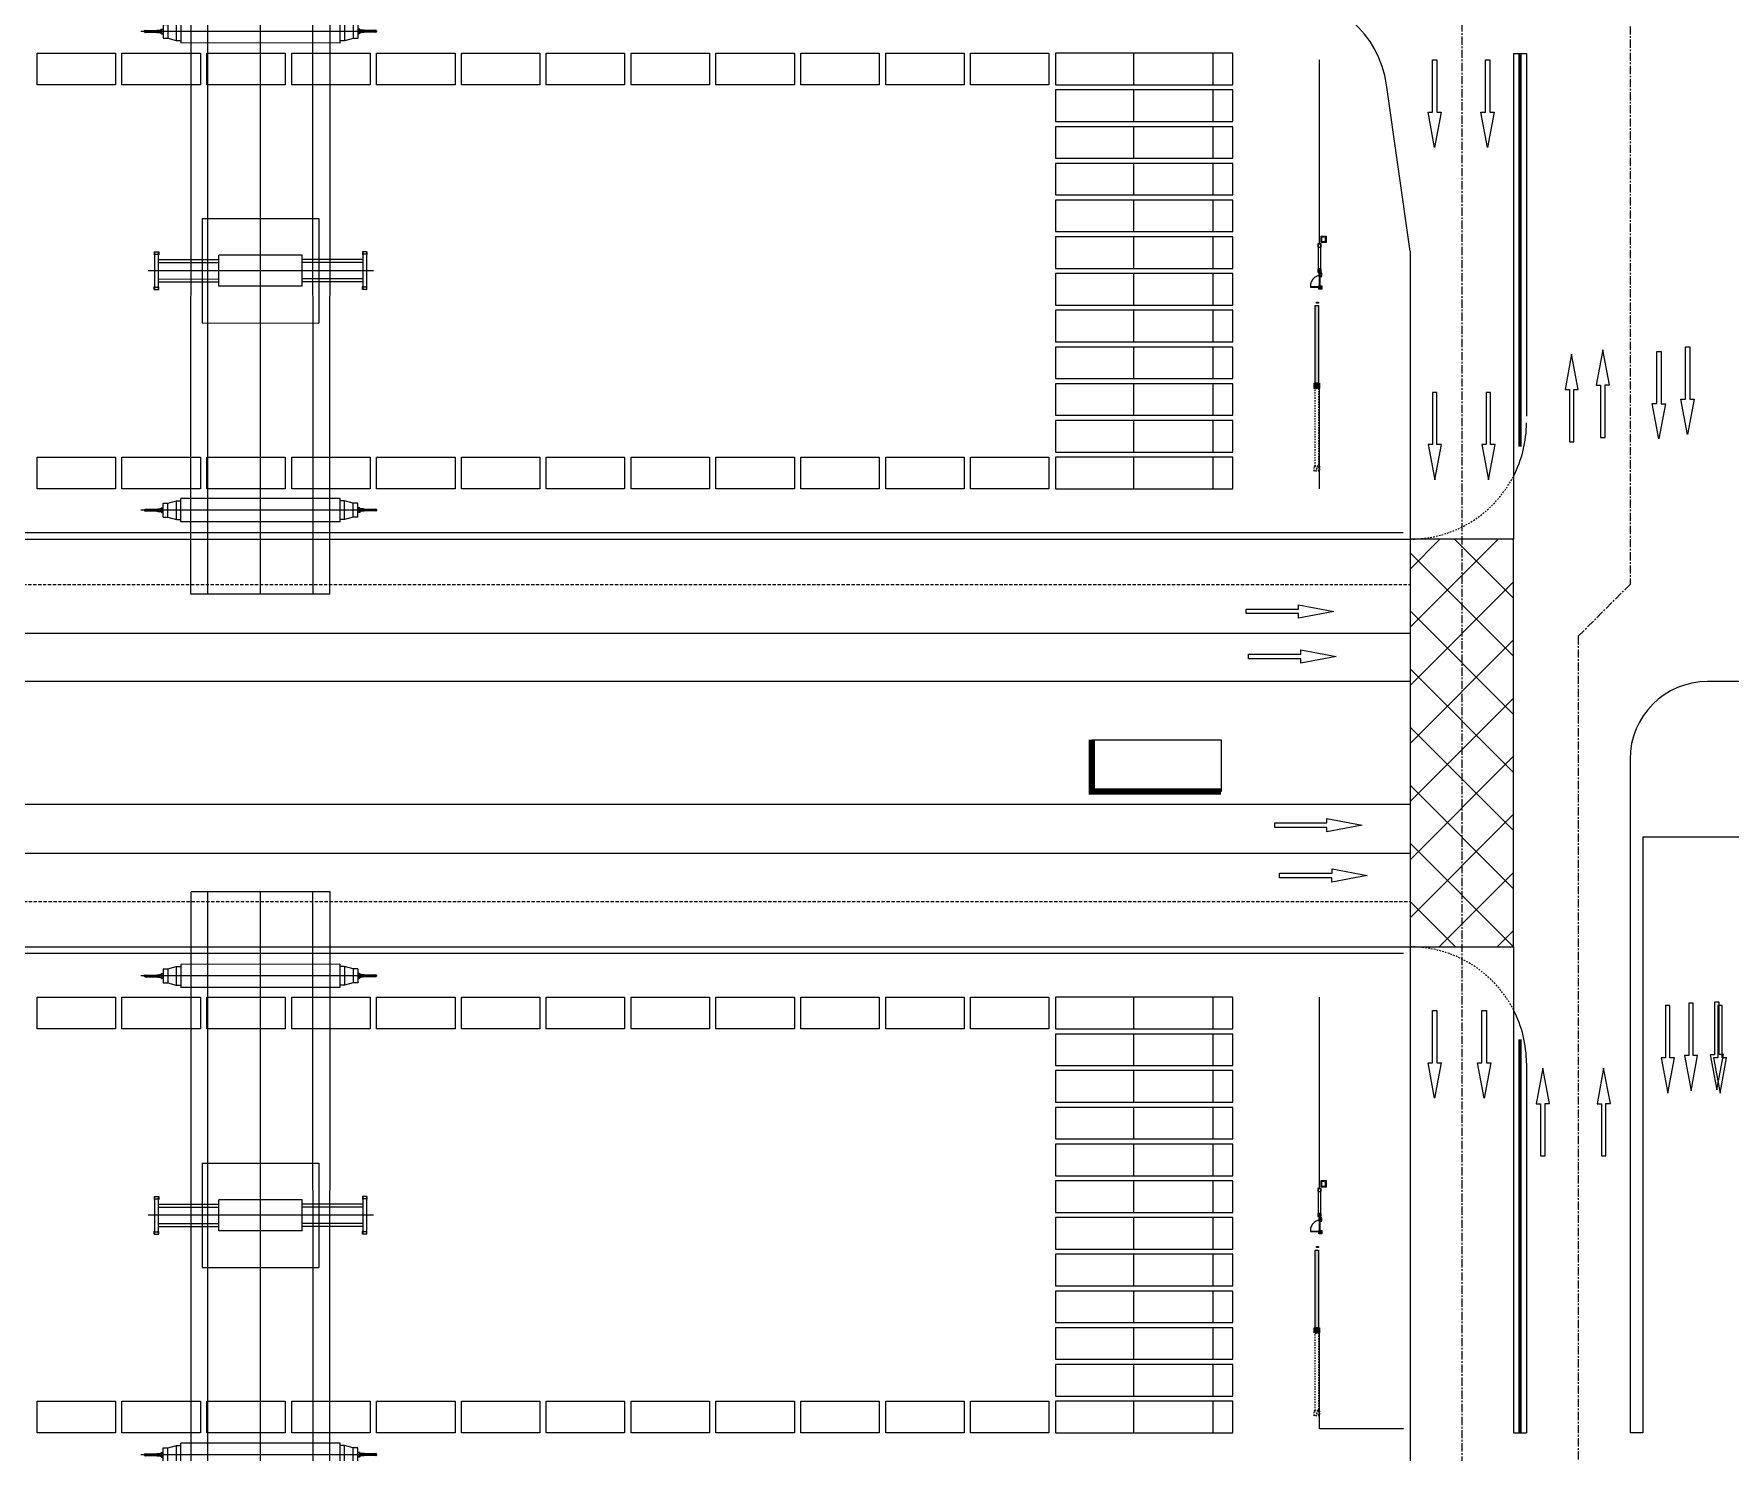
# Model space of a CAD drawing. Header units: millimetres. Extents: x -582 to 479, y -622 to 401.
# Drawn here: x -317.8 to -186.7, y -108.7 to 0.9 of the extents above; entities that cross this region are included whole.
import ezdxf

# ---------------------------------------------------------------- set-up
doc = ezdxf.new("R2010")
doc.units = ezdxf.units.MM
for name, pattern in [('CENTER', [50.8, 31.75, -6.35, 6.35, -6.35]), ('DASH', [0.35, 0.25, -0.1]), ('DASHED', [19.05, 12.7, -6.35]), ('HIDDEN2', [0.1875, 0.125, -0.0625])]:
    doc.linetypes.add(name, pattern=pattern)
for name, color, linetype in [('0001-佛渡-工艺-方案一-交汇区', 50, 'Continuous'), ('0001-佛渡-工艺-方案一-围网', 40, 'Continuous'), ('0001-佛渡-工艺-方案一-围网(内集卡一侧新增）', 40, 'Continuous'), ('0001-佛渡-工艺-方案一-设备', 40, 'Continuous'), ('0001-佛渡-平面-方案一 临时横二路', 6, 'Continuous'), ('0001-佛渡-平面-方案一-建筑', 6, 'Continuous'), ('0001-佛渡-平面-方案一道路中心线', 11, 'Continuous'), ('0001-佛渡-平面-方案一道路边界', 7, 'Continuous'), ('ECT', 1, 'Continuous'), ('ICT', 3, 'Continuous'), ('SLOT', 115, 'Continuous'), ('TX-箱区维修及人行门禁', 5, 'Continuous'), ('构造线', 131, 'Continuous')]:
    doc.layers.add(name, color=color, linetype=linetype)
doc.linetypes.add('FENCELINE2', pattern='A,0.25,-0.1,[132,ltypeshp.shx,S=0.1,R=0,X=-0.1,Y=0],-0.1,1', length=1.45)

# ---------------------------------------------------------------- blocks, each defined once
blk = doc.blocks.new('YC')
at = {"color": 40, "extrusion": (0.019869, 3.07925e-06, 0.999803)}
for p, q in [((2952.72, -614.5, 0.27), (2952.72, -564.5, 0.27)), ((2963.46, -564.5, 0.06), (2952.72, -564.5, 0.27)), ((2954.03, -614.5, 0.25), (2954.03, -564.5, 0.25)), ((2958.09, -614.5, 0.17), (2958.09, -564.5, 0.17)), ((2962.15, -614.5, 0.09), (2962.14, -564.5, 0.09)), ((2963.46, -614.5, 0.06), (2963.46, -564.5, 0.06)), ((2964.23, -570.1, 0.04), (2951.94, -570.11, 0.29)), ((2951.94, -570.11, 0.29), (2951.94, -571.9, 0.29)), ((2964.23, -570.1, 0.04), (2964.23, -571.9, 0.04)), ((2967.11, -571, -0.01), (2948.84, -571, 0.35)), ((2949.08, -571, 0.35), (2949.15, -571, 0.34)), ((2949.14, -571.08, 0.34), (2949.14, -570.92, 0.34)), ((2949.14, -570.92, 0.34), (2949.18, -570.92, 0.34)), ((2949.14, -570.92, 0.34), (2949.14, -570.92, 0.34)), ((2949.14, -571.08, 0.34), (2949.14, -570.92, 0.34)), ((2949.14, -571.08, 0.34), (2949.18, -571.08, 0.34)), ((2949.14, -571.08, 0.34), (2949.14, -571.08, 0.34)), ((2949.18, -571.08, 0.34), (2949.18, -570.92, 0.34)), ((2949.18, -570.94, 0.34), (2950.16, -570.94, 0.32)), ((2949.18, -571.06, 0.34), (2950.16, -571.06, 0.32)), ((2950.07, -570.92, 0.33), (2950.08, -570.92, 0.33)), ((2950.07, -571.08, 0.33), (2950.07, -570.92, 0.33)), ((2950.07, -571.08, 0.33), (2950.08, -571.08, 0.33)), ((2950.08, -570.92, 0.33), (2950.12, -570.92, 0.32)), ((2950.08, -571.08, 0.33), (2950.08, -570.92, 0.33)), ((2950.08, -571.08, 0.33), (2950.12, -571.08, 0.32)), ((2950.12, -571.08, 0.32), (2950.12, -570.92, 0.32)), ((2950.16, -571.1, 0.32), (2950.16, -570.91, 0.32)), ((2950.29, -570.9, 0.32), (2950.41, -570.88, 0.32)), ((2950.29, -571.1, 0.32), (2950.29, -570.9, 0.32)), ((2950.29, -571.1, 0.32), (2950.41, -571.12, 0.32)), ((2950.37, -570.88, 0.32), (2950.46, -570.88, 0.32)), ((2950.37, -571.13, 0.32), (2950.46, -571.13, 0.32)), ((2950.38, -571.13, 0.32), (2950.47, -571.13, 0.32)), ((2950.4, -570.85, 0.32), (2950.39, -570.85, 0.32)), ((2950.39, -570.86, 0.32), (2950.39, -570.89, 0.32)), ((2950.4, -570.86, 0.32), (2950.39, -570.86, 0.32)), ((2950.4, -570.89, 0.32), (2950.39, -570.89, 0.32)), ((2950.4, -570.9, 0.32), (2950.39, -570.9, 0.32)), ((2950.4, -571.1, 0.32), (2950.39, -571.1, 0.32)), ((2950.4, -571.11, 0.32), (2950.39, -571.11, 0.32)), ((2950.39, -571.14, 0.32), (2950.39, -571.11, 0.32)), ((2950.4, -571.14, 0.32), (2950.39, -571.14, 0.32)), ((2950.4, -571.15, 0.32), (2950.39, -571.15, 0.32)), ((2950.4, -570.85, 0.32), (2950.4, -570.9, 0.32)), ((2950.41, -570.86, 0.32), (2950.4, -570.86, 0.32)), ((2950.41, -570.9, 0.32), (2950.4, -570.9, 0.32)), ((2950.4, -571.15, 0.32), (2950.4, -571.1, 0.32)), ((2950.41, -571.11, 0.32), (2950.4, -571.11, 0.32)), ((2950.41, -571.15, 0.32), (2950.4, -571.15, 0.32)), ((2950.41, -570.84, 0.32), (2950.41, -571, 0.32)), ((2950.41, -570.84, 0.32), (2950.43, -570.84, 0.32)), ((2950.41, -570.86, 0.32), (2950.41, -570.9, 0.32)), ((2950.41, -571.16, 0.32), (2950.41, -571, 0.32)), ((2950.41, -571.15, 0.32), (2950.41, -571.11, 0.32)), ((2950.41, -571.16, 0.32), (2950.43, -571.16, 0.32)), ((2950.43, -570.82, 0.32), (2950.47, -570.82, 0.32)), ((2950.43, -571.19, 0.32), (2950.43, -570.82, 0.32)), ((2950.43, -570.84, 0.32), (2950.43, -571, 0.32)), ((2950.43, -571.16, 0.32), (2950.43, -571, 0.32)), ((2950.43, -571.19, 0.32), (2950.47, -571.19, 0.32)), ((2950.47, -571.19, 0.32), (2950.47, -570.82, 0.32)), ((2950.57, -570.46, 0.32), (2950.93, -570.46, 0.31)), ((2950.57, -570.46, 0.32), (2950.57, -571.54, 0.32)), ((2950.57, -571.54, 0.32), (2950.93, -571.54, 0.31)), ((2950.93, -570.46, 0.31), (2951.58, -570.28, 0.3)), ((2950.93, -570.46, 0.31), (2950.93, -571.54, 0.31)), ((2950.93, -571.54, 0.31), (2951.58, -571.72, 0.3)), ((2951.58, -570.28, 0.3), (2951.94, -570.28, 0.29)), ((2951.58, -570.28, 0.3), (2951.58, -571.72, 0.3)), ((2964.59, -570.28, 0.04), (2964.23, -570.28, 0.04)), ((2965.25, -570.46, 0.02), (2964.59, -570.28, 0.04)), ((2964.59, -570.28, 0.04), (2964.59, -571.72, 0.04)), ((2965.25, -571.54, 0.02), (2964.59, -571.72, 0.04)), ((2965.6, -570.46, 0.02), (2965.25, -570.46, 0.02)), ((2965.25, -570.46, 0.02), (2965.25, -571.54, 0.02)), ((2965.6, -571.54, 0.02), (2965.25, -571.54, 0.02)), ((2965.6, -570.46, 0.02), (2965.6, -571.54, 0.02)), ((2965.74, -570.82, 0.01), (2965.71, -570.82, 0.01)), ((2965.71, -571.19, 0.01), (2965.71, -570.82, 0.01)), ((2965.79, -571.13, 0.01), (2965.71, -571.13, 0.01)), ((2965.74, -571.19, 0.01), (2965.71, -571.19, 0.01)), ((2965.8, -570.87, 0.01), (2965.72, -570.87, 0.01)), ((2965.8, -571.13, 0.01), (2965.72, -571.13, 0.01)), ((2965.74, -571.19, 0.01), (2965.74, -570.82, 0.01)), ((2965.74, -570.84, 0.01), (2965.74, -571, 0.01)), ((2965.77, -570.84, 0.01), (2965.74, -570.84, 0.01)), ((2965.74, -571.16, 0.01), (2965.74, -571, 0.01)), ((2965.77, -571.16, 0.01), (2965.74, -571.16, 0.01)), ((2965.77, -570.84, 0.01), (2965.77, -571, 0.01)), ((2965.77, -570.85, 0.01), (2965.77, -570.85, 0.01)), ((2965.77, -570.85, 0.01), (2965.77, -570.9, 0.01)), ((2965.77, -570.85, 0.01), (2965.79, -570.85, 0.01)), ((2965.77, -570.85, 0.01), (2965.77, -570.89, 0.01)), ((2965.77, -570.86, 0.01), (2965.79, -570.86, 0.01)), ((2965.88, -570.9, 0.01), (2965.77, -570.88, 0.01)), ((2965.77, -570.89, 0.01), (2965.77, -570.89, 0.01)), ((2965.77, -570.89, 0.01), (2965.79, -570.89, 0.01)), ((2965.77, -570.9, 0.01), (2965.79, -570.9, 0.01)), ((2965.77, -571.16, 0.01), (2965.77, -571, 0.01)), ((2965.77, -571.1, 0.01), (2965.79, -571.1, 0.01)), ((2965.77, -571.15, 0.01), (2965.77, -571.1, 0.01)), ((2965.88, -571.1, 0.01), (2965.77, -571.12, 0.01)), ((2965.77, -571.15, 0.01), (2965.77, -571.11, 0.01)), ((2965.77, -571.11, 0.01), (2965.79, -571.11, 0.01)), ((2965.77, -571.11, 0.01), (2965.77, -571.11, 0.01)), ((2965.77, -571.14, 0.01), (2965.79, -571.14, 0.01)), ((2965.77, -571.15, 0.01), (2965.79, -571.15, 0.01)), ((2965.77, -571.15, 0.01), (2965.77, -571.15, 0.01)), ((2965.79, -570.86, 0.01), (2965.79, -570.89, 0.01)), ((2965.79, -571.14, 0.01), (2965.79, -571.11, 0.01)), ((2965.88, -571.1, 0.01), (2965.88, -570.9, 0.01)), ((2966.02, -571.09, 0.01), (2966.02, -570.91, 0.01)), ((2967, -570.94, -0.01), (2966.02, -570.94, 0.01)), ((2967, -571.06, -0.01), (2966.02, -571.06, 0.01)), ((2966.06, -571.08, 0.01), (2966.06, -570.92, 0.01)), ((2966.1, -570.92, 0.01), (2966.06, -570.92, 0.01)), ((2966.1, -571.08, 0.01), (2966.06, -571.08, 0.01)), ((2966.1, -570.92, 0.01), (2966.1, -570.92, 0.01)), ((2966.1, -571.08, 0.01), (2966.1, -570.92, 0.01)), ((2966.1, -571.08, 0.01), (2966.1, -570.92, 0.01)), ((2966.1, -571.08, 0.01), (2966.1, -571.08, 0.01)), ((2967, -571.08, -0.01), (2967, -570.92, -0.01)), ((2967.03, -570.92, -0.01), (2967, -570.92, -0.01)), ((2967.03, -571.08, -0.01), (2967, -571.08, -0.01)), ((2967.04, -570.92, -0.01), (2967.03, -570.92, -0.01)), ((2967.03, -571.08, -0.01), (2967.03, -570.92, -0.01)), ((2967.04, -571.08, -0.01), (2967.03, -571.08, -0.01)), ((2967.04, -571.08, -0.01), (2967.04, -570.92, -0.01)), ((2951.58, -571.72, 0.3), (2951.94, -571.72, 0.29)), ((2964.23, -571.9, 0.04), (2951.94, -571.9, 0.29)), ((2964.59, -571.72, 0.04), (2964.23, -571.72, 0.04)), ((2953.57, -585.46, 0.26), (2953.57, -593.54, 0.26)), ((2953.57, -585.46, 0.26), (2962.6, -585.46, 0.08)), ((2962.6, -585.46, 0.08), (2962.6, -593.54, 0.08)), ((2949.86, -588.05, 0.33), (2950.22, -588.05, 0.32)), ((2949.86, -588.05, 0.33), (2949.86, -588.22, 0.33)), ((2949.86, -588.22, 0.33), (2949.91, -588.3, 0.33)), ((2949.91, -588.05, 0.33), (2949.91, -590.96, 0.33)), ((2949.91, -588.22, 0.33), (2950.17, -588.22, 0.32)), ((2950.17, -588.05, 0.32), (2950.17, -590.96, 0.32)), ((2950.22, -588.22, 0.32), (2950.17, -588.3, 0.32)), ((2950.22, -588.05, 0.32), (2950.22, -588.22, 0.32)), ((2954.87, -590.7, 0.23), (2954.87, -588.3, 0.23)), ((2961.31, -588.3, 0.1), (2954.87, -588.3, 0.23)), ((2961.31, -590.7, 0.1), (2961.31, -588.3, 0.1)), ((2966.32, -588.04, 0), (2965.96, -588.04, 0.01)), ((2965.96, -588.04, 0.01), (2965.96, -588.22, 0.01)), ((2965.96, -588.22, 0.01), (2966.01, -588.3, 0.01)), ((2966.01, -588.04, 0.01), (2966.01, -590.96, 0.01)), ((2966.27, -588.22, 0), (2966.01, -588.22, 0.01)), ((2966.27, -588.04, 0), (2966.27, -590.96, 0)), ((2966.32, -588.22, 0), (2966.27, -588.3, 0)), ((2966.32, -588.04, 0), (2966.32, -588.22, 0)), ((2966.83, -589.5, -0.01), (2949.42, -589.5, 0.34)), ((2950.17, -588.63, 0.32), (2954.87, -588.63, 0.23)), ((2950.17, -588.87, 0.32), (2954.87, -588.87, 0.23)), ((2963.04, -589.5, 0.07), (2953.14, -589.5, 0.26)), ((2966.01, -588.63, 0.01), (2961.31, -588.63, 0.1)), ((2966.01, -588.87, 0.01), (2961.31, -588.87, 0.1)), ((2949.86, -590.78, 0.33), (2949.91, -590.7, 0.33)), ((2949.86, -590.96, 0.33), (2949.86, -590.78, 0.33)), ((2949.86, -590.96, 0.33), (2950.22, -590.96, 0.32)), ((2949.91, -590.78, 0.33), (2950.17, -590.78, 0.32)), ((2950.17, -590.14, 0.32), (2954.87, -590.13, 0.23)), ((2950.17, -590.37, 0.32), (2954.87, -590.37, 0.23)), ((2950.22, -590.78, 0.32), (2950.17, -590.7, 0.32)), ((2950.22, -590.96, 0.32), (2950.22, -590.78, 0.32)), ((2961.31, -590.7, 0.1), (2954.87, -590.7, 0.23)), ((2966.01, -590.13, 0.01), (2961.31, -590.13, 0.1)), ((2966.01, -590.37, 0.01), (2961.31, -590.37, 0.1)), ((2965.96, -590.78, 0.01), (2966.01, -590.7, 0.01)), ((2965.96, -590.96, 0.01), (2965.96, -590.78, 0.01)), ((2966.32, -590.96, 0), (2965.96, -590.96, 0.01)), ((2966.27, -590.78, 0), (2966.01, -590.78, 0.01)), ((2966.32, -590.78, 0), (2966.27, -590.7, 0)), ((2966.32, -590.96, 0), (2966.32, -590.78, 0)), ((2953.57, -593.54, 0.26), (2962.6, -593.54, 0.08)), ((2967.11, -608, -0.01), (2948.84, -608, 0.35)), ((2949.09, -608, 0.35), (2949.16, -608, 0.34)), ((2949.14, -607.92, 0.34), (2949.14, -608.08, 0.34)), ((2949.14, -607.92, 0.34), (2949.15, -607.92, 0.34)), ((2949.14, -608.08, 0.34), (2949.15, -608.08, 0.34)), ((2949.15, -607.92, 0.34), (2949.18, -607.92, 0.34)), ((2949.15, -607.92, 0.34), (2949.15, -608.08, 0.34)), ((2949.15, -608.08, 0.34), (2949.18, -608.08, 0.34)), ((2949.18, -607.92, 0.34), (2949.18, -608.08, 0.34)), ((2949.18, -607.94, 0.34), (2950.16, -607.94, 0.32)), ((2949.18, -608.06, 0.34), (2950.16, -608.06, 0.32)), ((2950.08, -607.92, 0.33), (2950.12, -607.92, 0.32)), ((2950.08, -607.92, 0.33), (2950.08, -607.92, 0.33)), ((2950.08, -607.92, 0.33), (2950.08, -608.08, 0.33)), ((2950.08, -607.92, 0.33), (2950.08, -608.08, 0.33)), ((2950.08, -608.08, 0.33), (2950.12, -608.08, 0.32)), ((2950.08, -608.08, 0.33), (2950.08, -608.08, 0.33)), ((2950.12, -607.92, 0.32), (2950.12, -608.08, 0.32)), ((2950.16, -607.91, 0.32), (2950.16, -608.1, 0.32)), ((2950.3, -607.9, 0.32), (2950.41, -607.88, 0.32)), ((2950.3, -607.9, 0.32), (2950.3, -608.1, 0.32)), ((2950.3, -608.1, 0.32), (2950.41, -608.12, 0.32)), ((2950.38, -607.88, 0.32), (2950.46, -607.88, 0.32)), ((2950.38, -608.13, 0.32), (2950.46, -608.13, 0.32)), ((2950.41, -607.85, 0.32), (2950.39, -607.85, 0.32)), ((2950.41, -607.86, 0.32), (2950.39, -607.86, 0.32)), ((2950.39, -607.86, 0.32), (2950.39, -607.89, 0.32)), ((2950.39, -607.88, 0.32), (2950.47, -607.88, 0.32)), ((2950.41, -607.89, 0.32), (2950.39, -607.89, 0.32)), ((2950.41, -607.9, 0.32), (2950.39, -607.9, 0.32)), ((2950.41, -608.1, 0.32), (2950.39, -608.1, 0.32)), ((2950.39, -608.14, 0.32), (2950.39, -608.11, 0.32)), ((2950.41, -608.11, 0.32), (2950.39, -608.11, 0.32)), ((2950.41, -608.14, 0.32), (2950.39, -608.14, 0.32)), ((2950.41, -608.15, 0.32), (2950.39, -608.15, 0.32)), ((2950.41, -607.84, 0.32), (2950.43, -607.84, 0.32)), ((2950.41, -607.84, 0.32), (2950.41, -608, 0.32)), ((2950.41, -607.85, 0.32), (2950.41, -607.9, 0.32)), ((2950.41, -607.86, 0.32), (2950.41, -607.9, 0.32)), ((2950.41, -607.86, 0.32), (2950.41, -607.86, 0.32)), ((2950.41, -607.9, 0.32), (2950.41, -607.9, 0.32)), ((2950.41, -608.16, 0.32), (2950.41, -608, 0.32)), ((2950.41, -608.15, 0.32), (2950.41, -608.1, 0.32)), ((2950.41, -608.11, 0.32), (2950.41, -608.11, 0.32)), ((2950.41, -608.15, 0.32), (2950.41, -608.11, 0.32)), ((2950.41, -608.15, 0.32), (2950.41, -608.15, 0.32)), ((2950.41, -608.16, 0.32), (2950.43, -608.16, 0.32)), ((2950.43, -607.82, 0.32), (2950.47, -607.82, 0.32)), ((2950.43, -607.82, 0.32), (2950.43, -608.19, 0.32)), ((2950.43, -607.84, 0.32), (2950.43, -608, 0.32)), ((2950.43, -608.16, 0.32), (2950.43, -608, 0.32)), ((2950.43, -608.19, 0.32), (2950.47, -608.19, 0.32)), ((2950.47, -607.82, 0.32), (2950.47, -608.19, 0.32)), ((2950.57, -607.46, 0.32), (2950.93, -607.46, 0.31)), ((2950.57, -608.54, 0.32), (2950.57, -607.46, 0.32)), ((2950.93, -607.46, 0.31), (2951.59, -607.28, 0.3)), ((2950.93, -608.54, 0.31), (2950.93, -607.46, 0.31)), ((2951.59, -607.28, 0.3), (2951.94, -607.28, 0.29)), ((2951.59, -608.72, 0.3), (2951.59, -607.28, 0.3)), ((2964.24, -607.1, 0.04), (2951.94, -607.11, 0.29)), ((2951.94, -608.9, 0.29), (2951.94, -607.11, 0.29)), ((2964.24, -608.9, 0.04), (2964.24, -607.1, 0.04)), ((2964.59, -607.28, 0.04), (2964.24, -607.28, 0.04)), ((2965.25, -607.46, 0.02), (2964.59, -607.28, 0.04)), ((2964.59, -608.72, 0.04), (2964.59, -607.28, 0.04)), ((2965.61, -607.46, 0.02), (2965.25, -607.46, 0.02)), ((2965.25, -608.54, 0.02), (2965.25, -607.46, 0.02)), ((2965.61, -608.54, 0.02), (2965.61, -607.46, 0.02)), ((2965.75, -607.82, 0.01), (2965.71, -607.82, 0.01)), ((2965.71, -607.82, 0.01), (2965.71, -608.19, 0.01)), ((2965.79, -607.87, 0.01), (2965.71, -607.87, 0.01)), ((2965.75, -608.19, 0.01), (2965.71, -608.19, 0.01)), ((2965.8, -607.87, 0.01), (2965.72, -607.87, 0.01)), ((2965.8, -608.13, 0.01), (2965.72, -608.13, 0.01)), ((2965.75, -607.82, 0.01), (2965.75, -608.19, 0.01)), ((2965.77, -607.84, 0.01), (2965.75, -607.84, 0.01)), ((2965.75, -607.84, 0.01), (2965.75, -608, 0.01)), ((2965.75, -608.16, 0.01), (2965.75, -608, 0.01)), ((2965.77, -608.16, 0.01), (2965.75, -608.16, 0.01)), ((2965.77, -607.84, 0.01), (2965.77, -608, 0.01)), ((2965.77, -607.85, 0.01), (2965.77, -607.89, 0.01)), ((2965.77, -607.85, 0.01), (2965.79, -607.85, 0.01)), ((2965.77, -607.85, 0.01), (2965.77, -607.9, 0.01)), ((2965.77, -607.85, 0.01), (2965.77, -607.85, 0.01)), ((2965.77, -607.86, 0.01), (2965.79, -607.86, 0.01)), ((2965.88, -607.9, 0.01), (2965.77, -607.88, 0.01)), ((2965.77, -607.89, 0.01), (2965.79, -607.89, 0.01)), ((2965.77, -607.89, 0.01), (2965.77, -607.89, 0.01)), ((2965.77, -607.9, 0.01), (2965.79, -607.9, 0.01)), ((2965.77, -608.16, 0.01), (2965.77, -608, 0.01)), ((2965.77, -608.15, 0.01), (2965.77, -608.1, 0.01)), ((2965.77, -608.1, 0.01), (2965.79, -608.1, 0.01)), ((2965.88, -608.1, 0.01), (2965.77, -608.12, 0.01)), ((2965.77, -608.11, 0.01), (2965.77, -608.11, 0.01)), ((2965.77, -608.11, 0.01), (2965.79, -608.11, 0.01)), ((2965.77, -608.15, 0.01), (2965.77, -608.11, 0.01)), ((2965.77, -608.14, 0.01), (2965.79, -608.14, 0.01)), ((2965.77, -608.15, 0.01), (2965.77, -608.15, 0.01)), ((2965.77, -608.15, 0.01), (2965.79, -608.15, 0.01)), ((2965.79, -607.86, 0.01), (2965.79, -607.89, 0.01)), ((2965.79, -608.14, 0.01), (2965.79, -608.11, 0.01)), ((2965.88, -607.9, 0.01), (2965.88, -608.1, 0.01)), ((2966.02, -607.91, 0.01), (2966.02, -608.09, 0.01)), ((2967, -607.94, -0.01), (2966.02, -607.94, 0.01)), ((2967, -608.06, -0.01), (2966.02, -608.06, 0.01)), ((2966.06, -607.92, 0.01), (2966.06, -608.08, 0.01)), ((2966.1, -607.92, 0.01), (2966.06, -607.92, 0.01)), ((2966.1, -608.08, 0.01), (2966.06, -608.08, 0.01)), ((2966.1, -607.92, 0.01), (2966.1, -607.92, 0.01)), ((2966.1, -607.92, 0.01), (2966.1, -608.08, 0.01)), ((2966.1, -607.92, 0.01), (2966.1, -608.08, 0.01)), ((2966.1, -608.08, 0.01), (2966.1, -608.08, 0.01)), ((2967, -607.92, -0.01), (2967, -608.08, -0.01)), ((2967.03, -607.92, -0.01), (2967, -607.92, -0.01)), ((2967.03, -608.08, -0.01), (2967, -608.08, -0.01)), ((2967.04, -607.92, -0.01), (2967.03, -607.92, -0.01)), ((2967.03, -607.92, -0.01), (2967.03, -608.08, -0.01)), ((2967.04, -608.08, -0.01), (2967.03, -608.08, -0.01)), ((2967.04, -607.92, -0.01), (2967.04, -608.08, -0.01)), ((2950.57, -608.54, 0.32), (2950.93, -608.54, 0.31)), ((2950.93, -608.54, 0.31), (2951.59, -608.72, 0.3)), ((2951.59, -608.72, 0.3), (2951.94, -608.72, 0.29)), ((2964.24, -608.9, 0.04), (2951.94, -608.9, 0.29)), ((2964.59, -608.72, 0.04), (2964.24, -608.72, 0.04)), ((2965.25, -608.54, 0.02), (2964.59, -608.72, 0.04)), ((2965.61, -608.54, 0.02), (2965.25, -608.54, 0.02)), ((2963.46, -614.5, 0.06), (2952.72, -614.5, 0.27))]:
    blk.add_line(p, q, dxfattribs=at)
at = {"color": 40, "linetype": 'ByBlock', "extrusion": (0.019869, 3.07925e-06, 0.999803)}
for p, q in [((2950.16, -570.91, 0.32), (2950.29, -570.91, 0.32)), ((2950.16, -571.1, 0.32), (2950.29, -571.1, 0.32)), ((2966.02, -570.91, 0.01), (2965.88, -570.91, 0.01)), ((2966.02, -571.09, 0.01), (2965.88, -571.09, 0.01)), ((2950.16, -607.91, 0.32), (2950.3, -607.91, 0.32)), ((2950.16, -608.1, 0.32), (2950.3, -608.1, 0.32)), ((2966.02, -607.91, 0.01), (2965.88, -607.91, 0.01)), ((2966.02, -608.09, 0.01), (2965.88, -608.09, 0.01))]:
    blk.add_line(p, q, dxfattribs=at)
at = {"color": 40, "linetype": 'Continuous', "extrusion": (0.019869, 3.07925e-06, 0.999803)}
for p, q in [((2950.47, -570.82, 0.32), (2950.58, -570.82, 0.32)), ((2950.47, -570.84, 0.32), (2950.58, -570.84, 0.32)), ((2950.47, -571.16, 0.32), (2950.58, -571.16, 0.32)), ((2950.47, -571.18, 0.32), (2950.58, -571.18, 0.32)), ((2965.71, -570.82, 0.01), (2965.6, -570.82, 0.02)), ((2965.71, -570.84, 0.01), (2965.6, -570.84, 0.02)), ((2965.71, -571.16, 0.01), (2965.6, -571.16, 0.02)), ((2965.71, -571.18, 0.01), (2965.6, -571.18, 0.02)), ((2950.47, -607.82, 0.32), (2950.58, -607.82, 0.32)), ((2950.47, -607.84, 0.32), (2950.58, -607.84, 0.32)), ((2950.47, -608.16, 0.32), (2950.58, -608.16, 0.32)), ((2950.47, -608.18, 0.32), (2950.58, -608.18, 0.32)), ((2965.71, -607.82, 0.01), (2965.6, -607.82, 0.02)), ((2965.71, -607.84, 0.01), (2965.6, -607.84, 0.02)), ((2965.71, -608.16, 0.01), (2965.6, -608.16, 0.02)), ((2965.71, -608.18, 0.01), (2965.6, -608.18, 0.02))]:
    blk.add_line(p, q, dxfattribs=at)
at = {"color": 40, "extrusion": (-0.019869, -3.07925e-06, -0.999803)}
for centre, major_axis, start_param, end_param in [((2950.4, -570.86, 0.32), (-0.00843, -0.00844, 0.00017), 0.2618, 1.308997), ((2950.43, -570.88, 0.32), (-0.032, 0.032, 0.0006), -1.051761, -0.519035), ((2950.4, -570.89, 0.32), (-0.00843, 0.00843, 0.00017), -1.308997, -0.261799), ((2950.4, -571.11, 0.32), (-0.00843, 0.00843, 0.00017), -1.308997, -0.261799), ((2950.43, -571.13, 0.32), (-0.032, 0.032, 0.0006), -1.051761, -0.519035), ((2950.4, -571.14, 0.32), (-0.00843, 0.00843, 0.00017), -1.308997, -0.261799), ((2965.78, -570.86, 0.01), (-0.00843, 0.00843, 0.00017), 1.832596, 2.879794), ((2965.74, -570.87, 0.01), (-0.032, -0.032, 0.0006), 3.660628, 4.193354), ((2965.78, -570.89, 0.01), (-0.00843, 0.00843, 0.00017), 1.832596, 2.879793), ((2965.78, -571.11, 0.01), (-0.00843, -0.00844, 0.00017), 3.403392, 4.45059), ((2965.74, -571.13, 0.01), (-0.032, -0.032, 0.0006), 3.660628, 4.193354), ((2965.78, -571.14, 0.01), (-0.00843, 0.00843, 0.00017), 1.832596, 2.879794), ((2950.4, -607.86, 0.32), (-0.00843, 0.00843, 0.00017), -1.308997, -0.261799), ((2950.44, -607.88, 0.32), (-0.032, 0.032, 0.0006), -1.051761, -0.519035), ((2950.4, -607.89, 0.32), (-0.00843, 0.00843, 0.00017), -1.308997, -0.261799), ((2950.4, -608.11, 0.32), (-0.00843, 0.00843, 0.00017), -1.308997, -0.261799), ((2950.44, -608.13, 0.32), (-0.032, 0.032, 0.0006), -1.051761, -0.519035), ((2950.4, -608.14, 0.32), (-0.00843, 0.00843, 0.00017), -1.308997, -0.261799), ((2965.78, -607.86, 0.01), (-0.00843, 0.00843, 0.00017), 1.832596, 2.879793), ((2965.75, -607.87, 0.01), (-0.032, -0.032, 0.0006), 3.660628, 4.193354), ((2965.78, -607.89, 0.01), (-0.00843, -0.00844, 0.00017), 3.403392, 4.45059), ((2965.78, -608.11, 0.01), (-0.00843, 0.00843, 0.00017), 1.832596, 2.879793), ((2965.75, -608.13, 0.01), (-0.032, -0.032, 0.0006), 3.660628, 4.193354), ((2965.78, -608.14, 0.01), (-0.00843, 0.00843, 0.00017), 1.832596, 2.879793)]:
    blk.add_ellipse(centre, major_axis=major_axis, ratio=1, start_param=start_param, end_param=end_param, dxfattribs=at)
blk = doc.blocks.new('箱区维修人行通道及伸缩门')
h = blk.add_hatch(color=8)
h.dxf.hatch_style = 1
h.paths.add_polyline_path([(504133.76, 3299633.85), (504137.88, 3299629.48), (504137.69, 3299629.31), (504133.58, 3299633.68)])
h = blk.add_hatch(color=8)
h.dxf.hatch_style = 1
h.paths.add_polyline_path([(504137.64, 3299629.26), (504137.93, 3299629.53), (504138.2, 3299629.24), (504137.91, 3299628.97)])
at = {"color": 8}
for p, q in [((504137.91, 3299628.97, 0), (504137.93, 3299629.53, 0)), ((504138.2, 3299629.24, 0), (504137.64, 3299629.26, 0))]:
    blk.add_line(p, q, dxfattribs=at)
at = {"color": 8, "linetype": 'DASH', "ltscale": 0.1}
for p, q in [((504142.02, 3299624.6, 0), (504142.59, 3299624.58, 0)), ((504142.3, 3299624.31, 0), (504142.32, 3299624.87, 0))]:
    blk.add_line(p, q, dxfattribs=at)
at = {"color": 8, "elevation": 0}
for points in [[(504133.76, 3299633.85), (504137.88, 3299629.48), (504137.69, 3299629.31), (504133.58, 3299633.68)], [(504137.64, 3299629.26), (504137.93, 3299629.53), (504138.2, 3299629.24), (504137.91, 3299628.97)]]:
    blk.add_lwpolyline(points, close=True, dxfattribs=at)
at = {"color": 8, "linetype": 'DASH', "ltscale": 0.1, "elevation": 0}
for points in [[(504138.15, 3299629.19), (504142.26, 3299624.82), (504142.08, 3299624.65), (504137.97, 3299629.02)], [(504142.02, 3299624.6), (504142.32, 3299624.87), (504142.59, 3299624.58), (504142.3, 3299624.31)]]:
    blk.add_lwpolyline(points, close=True, dxfattribs=at)
blk = doc.blocks.new('双侧道闸')
at = {"color": 8, "linetype": 'Continuous', "lineweight": 25}
for p, q in [((0.45, -14.31), (0.19, -14.31)), ((0.19, -14.31), (0.19, -14.31)), ((0.19, -14.68), (0.19, -14.31)), ((0.24, -14.31), (0.24, -14.29)), ((0.24, -14.29), (0.37, -14.29)), ((0.37, -14.29), (0.37, -14.31)), ((0.47, -14.31), (0.45, -14.31)), ((0.47, -14.31), (0.47, -14.31)), ((0.47, -14.68), (0.47, -14.31)), ((0.19, -14.68), (0.19, -14.69)), ((0.45, -14.69), (0.19, -14.69)), ((0.47, -14.69), (0.45, -14.69)), ((0.47, -14.68), (0.47, -14.69))]:
    blk.add_line(p, q, dxfattribs=at)
at = {"color": 8}
blk.add_lwpolyline([(0.13, -14.74), (0.13, -14.24), (0.53, -14.24), (0.53, -14.74)], close=True, dxfattribs=at)
at = {"color": 8, "lineweight": 15}
for points in [[(0.13, -15.09), (0.13, -14.84), (-0.12, -14.84), (-0.12, -15.09)], [(-0.06, -17.02), (-0.06, -14.84), (0.09, -14.84), (0.09, -17.02)], [(0.14, -17.02), (0.14, -16.77), (-0.11, -16.77), (-0.11, -17.02)], [(-0.03, -16.82), (0.05, -16.82), (0.05, -16.98), (-0.03, -16.98)], [(0.2, -17.37), (0.2, -17.12), (-0.05, -17.12), (-0.05, -17.37)], [(0.2, -17.37), (0.2, -17.12), (-0.05, -17.12), (-0.05, -17.37)], [(0.2, -18.09), (0.2, -18.34), (-0.05, -18.34), (-0.05, -18.09)], [(0.2, -18.09), (0.2, -18.34), (-0.05, -18.34), (-0.05, -18.09)], [(-0.23, -19.42), (-0.23, -19.34), (-0.07, -19.34), (-0.07, -19.42)]]:
    blk.add_lwpolyline(points, close=True, dxfattribs=at)
at = {"color": 8, "linetype": 'HIDDEN2', "lineweight": 15, "ltscale": 20}
blk.add_lwpolyline([(0.05, -18.18), (0.05, -18.17), (-0.69, -18.17), (-0.69, -18.18)], close=True, dxfattribs=at)
blk.add_arc((0.15, -18.12), 0.844, 96.7046, 183.5614, dxfattribs=at)
at = {"layer": '构造线', "color": 8, "lineweight": 9}
for p, q in [((0, -18.14), (0, -17.29)), ((0, -18.14), (0, -17.29)), ((0.06, -18.14), (0.06, -17.29)), ((0.06, -18.14), (0.06, -17.29))]:
    blk.add_line(p, q, dxfattribs=at)
for points in [[(0, -17.27), (0, -17.14, -0.414214), (0.01, -17.13), (0.14, -17.13, -0.414214), (0.15, -17.14), (0.15, -17.27, -0.414214), (0.14, -17.28), (0.01, -17.28, -0.414214)], [(0, -17.27), (0, -17.14, -0.414214), (0.01, -17.13), (0.14, -17.13, -0.414214), (0.15, -17.14), (0.15, -17.27, -0.414214), (0.14, -17.28), (0.01, -17.28, -0.414214)], [(0, -18.19), (0, -18.32, 0.414214), (0.01, -18.33), (0.14, -18.33, 0.414214), (0.15, -18.32), (0.15, -18.19, 0.414214), (0.14, -18.18), (0.01, -18.18, 0.414214)], [(0, -18.19), (0, -18.32, 0.414214), (0.01, -18.33), (0.14, -18.33, 0.414214), (0.15, -18.32), (0.15, -18.19, 0.414214), (0.14, -18.18), (0.01, -18.18, 0.414214)]]:
    blk.add_lwpolyline(points, format="xyb", close=True, dxfattribs=at)
for points in [[(0, -17.29), (0, -17.34), (0.06, -17.34), (0.06, -17.29)], [(0, -17.29), (0, -17.34), (0.06, -17.34), (0.06, -17.29)], [(0, -18.08), (0, -18.14), (0.06, -18.14), (0.06, -18.08)], [(0, -18.08), (0, -18.14), (0.06, -18.14), (0.06, -18.08)]]:
    blk.add_lwpolyline(points, close=True, dxfattribs=at)

msp = doc.modelspace()

# ---------------------------------------------------------------- hatches: boundary and pattern name
at = {"layer": '0001-佛渡-工艺-方案一-交汇区'}
h = msp.add_hatch(dxfattribs=at)
h.set_pattern_fill('ANSI37', color=50, angle=323.0204)
h.set_pattern_definition([(45, (-491.432, 330.5518), (-2.245064, 2.245064), []), (135, (-491.432, 330.5518), (-2.245064, -2.245064), [])])
h.paths.add_polyline_path([(-211.43, -69.7), (-203.43, -69.7), (-203.43, -38.2), (-211.43, -38.2)])

# ---------------------------------------------------------------- linework, layer by layer
msp.add_lwpolyline([(-211.43, -69.7), (-203.43, -69.7), (-203.43, -38.2), (-211.43, -38.2)], close=True, dxfattribs=at)
at = {"layer": '0001-佛渡-工艺-方案一-围网', "linetype": 'FENCELINE2', "ltscale": 0.25}
for points in [[(-218.43, -15.37), (-218.43, -1.15)], [(-218.43, -34.3), (-218.43, -26.15)], [(-218.43, -88.37), (-218.43, -73.6)], [(-211.93, -106.95), (-218.43, -106.95), (-218.43, -99.55)]]:
    msp.add_lwpolyline(points, dxfattribs=at)
at = {"layer": '0001-佛渡-工艺-方案一-围网', "linetype": 'FENCELINE2', "ltscale": 0.25, "const_width": 0.25}
for points in [[(-202.93, -31.05), (-202.93, -0.65)], [(-202.93, -107.25), (-202.93, -76.84)]]:
    msp.add_lwpolyline(points, dxfattribs=at)
at = {"layer": '0001-佛渡-工艺-方案一-围网(内集卡一侧新增）', "linetype": 'FENCELINE2', "ltscale": 0.25}
for points in [[(-211.97, -37.7), (-433.43, -37.7)], [(-559.93, -70.2), (-211.93, -70.2)]]:
    msp.add_lwpolyline(points, dxfattribs=at)
at = {"layer": '0001-佛渡-平面-方案一 临时横二路', "color": 11, "linetype": 'CENTER', "ltscale": 0.02}
for p, q in [((-194.43, 231.05), (-194.43, -41.7)), ((-198.43, -45.7), (-194.43, -41.7)), ((-198.43, -45.7), (-198.43, -281.7))]:
    msp.add_line(p, q, dxfattribs=at)
at = {"layer": '0001-佛渡-平面-方案一 临时横二路', "lineweight": 5}
for p, q in [((-185.43, -49.2), (-188.43, -49.2)), ((-193.43, -107.25), (-194.43, -107.25))]:
    msp.add_line(p, q, dxfattribs=at)
at = {"layer": '0001-佛渡-平面-方案一 临时横二路'}
for p, q in [((-194.43, -55.2), (-194.43, -107.25)), ((-193.43, -61.2), (-193.43, -107.25))]:
    msp.add_line(p, q, dxfattribs=at)
at = {"layer": '0001-佛渡-平面-方案一 临时横二路', "color": 7}
msp.add_line((-193.43, -61.2), (238.57, -61.2), dxfattribs=at)
at = {"layer": '0001-佛渡-平面-方案一 临时横二路', "color": 1}
for points in [[(-191.68, -74.24), (-191.68, -78.29), (-192.02, -78.29), (-191.5, -81.01), (-191, -78.28), (-191.34, -78.28), (-191.34, -74.24), (-191.68, -74.24)], [(-187.65, -74.24), (-187.65, -78.29), (-187.98, -78.29), (-187.47, -81.01), (-186.96, -78.28), (-187.3, -78.28), (-187.3, -74.24), (-187.65, -74.24)]]:
    msp.add_lwpolyline(points, dxfattribs=at)
at = {"layer": '0001-佛渡-平面-方案一 临时横二路', "lineweight": 5}
msp.add_arc((-188.43, -55.2), 6, 90, 180, dxfattribs=at)
at = {"layer": '0001-佛渡-平面-方案一-建筑', "const_width": 0.5}
msp.add_lwpolyline([(-226.03, -57.7), (-236.03, -57.7), (-236.03, -53.7)], dxfattribs=at)
at = {"layer": '0001-佛渡-平面-方案一-建筑'}
msp.add_lwpolyline([(-236.03, -53.7), (-226.03, -53.7), (-226.03, -57.7), (-236.03, -57.7), (-236.03, -53.7)], dxfattribs=at)
at = {"layer": '0001-佛渡-平面-方案一道路中心线', "color": 11, "linetype": 'DASHED', "ltscale": 0.02}
for p, q in [((-442.43, -41.7), (-211.43, -41.7)), ((-549.83, -66.2), (-211.43, -66.2))]:
    msp.add_line(p, q, dxfattribs=at)
at = {"layer": '0001-佛渡-平面-方案一道路边界', "color": 11, "linetype": 'CENTER', "ltscale": 0.02}
msp.add_line((-207.43, 121.55), (-207.43, -326.95), dxfattribs=at)
at = {"layer": '0001-佛渡-平面-方案一道路边界'}
for p, q in [((-203.43, -0.65), (-203.43, -38.2)), ((-202.43, -0.65), (-202.43, -28.7)), ((-211.43, -15.95), (-211.43, -111.7)), ((-211.43, -49.2), (-433.43, -49.2)), ((-211.43, -58.7), (-433.43, -58.7)), ((-203.43, -69.7), (-203.43, -107.25)), ((-203.43, -79.45), (-203.43, -107.25)), ((-202.43, -78.7), (-202.43, -107.25))]:
    msp.add_line(p, q, dxfattribs=at)
at = {"layer": '0001-佛渡-平面-方案一道路边界', "lineweight": 5}
for p, q in [((-203.43, -0.65), (-202.43, -0.65)), ((-211.43, -15.95, 0), (-213.24, -3.08, 0)), ((-203.43, -107.25), (-202.43, -107.25))]:
    msp.add_line(p, q, dxfattribs=at)
at = {"layer": '0001-佛渡-平面-方案一道路边界', "color": 7}
for p, q in [((-433.43, -38.2), (-211.43, -38.2)), ((-433.43, -45.45), (-211.43, -45.45)), ((-551.43, -62.45), (-211.43, -62.45)), ((-549.83, -69.7), (-211.43, -69.7))]:
    msp.add_line(p, q, dxfattribs=at)
at = {"layer": '0001-佛渡-平面-方案一道路边界', "lineweight": 5}
msp.add_arc((-221.16, -4.2), 8, 8, 90, dxfattribs=at)
at = {"layer": '0001-佛渡-平面-方案一道路边界'}
for centre, start, end in [((-211.43, -29.2), 332.734, 360), ((-211.43, -78.7), 360, 27.266)]:
    msp.add_arc(centre, 9, start, end, dxfattribs=at)
at = {"layer": '0001-佛渡-平面-方案一道路边界', "linetype": 'DASH', "ltscale": 0.5}
for centre, start, end in [((-211.43, -29.2), 270, 332.734), ((-211.43, -78.7), 27.266, 90)]:
    msp.add_arc(centre, 9, start, end, dxfattribs=at)
at = {"layer": 'ECT', "color": 1}
for points in [[(-209.36, -1.16), (-209.36, -5.2), (-209.02, -5.2), (-209.53, -7.93), (-210.04, -5.2), (-209.7, -5.2), (-209.7, -1.16), (-209.36, -1.16)], [(-205.26, -1.16), (-205.26, -5.2), (-204.92, -5.2), (-205.44, -7.93), (-205.95, -5.2), (-205.6, -5.2), (-205.6, -1.16), (-205.26, -1.16)], [(-209.7, -26.85), (-209.7, -30.89), (-210.04, -30.89), (-209.52, -33.62), (-209.01, -30.89), (-209.36, -30.89), (-209.36, -26.85), (-209.7, -26.85)], [(-205.55, -26.85), (-205.55, -30.89), (-205.88, -30.89), (-205.37, -33.62), (-204.86, -30.89), (-205.2, -30.89), (-205.2, -26.85), (-205.55, -26.85)], [(-209.36, -74.63), (-209.36, -78.67), (-209.02, -78.67), (-209.53, -81.39), (-210.04, -78.66), (-209.7, -78.66), (-209.7, -74.63), (-209.36, -74.63)], [(-205.52, -74.63), (-205.52, -78.67), (-205.19, -78.67), (-205.7, -81.39), (-206.21, -78.66), (-205.87, -78.66), (-205.87, -74.63), (-205.52, -74.63)]]:
    msp.add_lwpolyline(points, dxfattribs=at)
at = {"layer": 'ICT', "color": 3}
for points in [[(-196.35, -30.33), (-196.35, -26.28), (-196.02, -26.28), (-196.53, -23.56), (-197.04, -26.29), (-196.7, -26.29), (-196.7, -30.33), (-196.35, -30.33)], [(-189.8, -23.33), (-189.8, -27.38), (-189.46, -27.38), (-189.98, -30.1), (-190.49, -27.37), (-190.15, -27.37), (-190.15, -23.33), (-189.8, -23.33)], [(-198.76, -30.67), (-198.76, -26.62), (-198.43, -26.62), (-198.94, -23.9), (-199.45, -26.63), (-199.11, -26.63), (-199.11, -30.67), (-198.76, -30.67)], [(-192.02, -23.68), (-192.02, -27.73), (-191.68, -27.73), (-192.2, -30.45), (-192.71, -27.72), (-192.36, -27.72), (-192.36, -23.68), (-192.02, -23.68)], [(-224.09, -43.61), (-220.05, -43.61), (-220.05, -43.27), (-217.33, -43.79), (-220.06, -44.3), (-220.06, -43.95), (-224.09, -43.95), (-224.09, -43.61)], [(-223.91, -47.09), (-219.87, -47.09), (-219.87, -46.76), (-217.14, -47.27), (-219.88, -47.78), (-219.88, -47.44), (-223.91, -47.44), (-223.91, -47.09)], [(-221.89, -60.12), (-217.85, -60.12), (-217.85, -59.78), (-215.12, -60.3), (-217.86, -60.81), (-217.86, -60.47), (-221.89, -60.47), (-221.89, -60.12)], [(-221.51, -64.02), (-217.46, -64.02), (-217.46, -63.68), (-214.74, -64.2), (-217.47, -64.71), (-217.47, -64.36), (-221.51, -64.36), (-221.51, -64.02)], [(-189.89, -74.06), (-189.89, -78.11), (-190.23, -78.11), (-189.71, -80.83), (-189.21, -78.1), (-189.55, -78.1), (-189.55, -74.06), (-189.89, -74.06)], [(-187.9, -73.99), (-187.9, -78.04), (-188.24, -78.04), (-187.72, -80.76), (-187.21, -78.03), (-187.55, -78.03), (-187.55, -73.99), (-187.9, -73.99)], [(-200.99, -85.86), (-200.99, -81.82), (-200.65, -81.82), (-201.17, -79.09), (-201.68, -81.83), (-201.34, -81.83), (-201.34, -85.86), (-200.99, -85.86)], [(-196.29, -85.86), (-196.29, -81.82), (-195.95, -81.82), (-196.47, -79.09), (-196.97, -81.83), (-196.63, -81.83), (-196.63, -85.86), (-196.29, -85.86)]]:
    msp.add_lwpolyline(points, dxfattribs=at)
at = {"layer": 'SLOT', "color": 115, "flags": 128}
for points in [[(-317.53, -0.64), (-311.48, -0.64), (-311.48, -3.08), (-317.53, -3.08)], [(-310.98, -0.64), (-304.92, -0.64), (-304.92, -3.08), (-310.98, -3.08)], [(-304.42, -0.64), (-298.36, -0.64), (-298.36, -3.08), (-304.42, -3.08)], [(-297.86, -0.64), (-291.8, -0.64), (-291.8, -3.08), (-297.86, -3.08)], [(-291.3, -0.64), (-285.24, -0.64), (-285.24, -3.08), (-291.3, -3.08)], [(-284.74, -0.64), (-278.69, -0.64), (-278.69, -3.08), (-284.74, -3.08)], [(-278.19, -0.64), (-272.13, -0.64), (-272.13, -3.08), (-278.19, -3.08)], [(-271.63, -0.64), (-265.57, -0.64), (-265.57, -3.08), (-271.63, -3.08)], [(-265.07, -0.64), (-259.01, -0.64), (-259.01, -3.08), (-265.07, -3.08)], [(-258.51, -0.64), (-252.45, -0.64), (-252.45, -3.08), (-258.51, -3.08)], [(-251.95, -0.64), (-245.9, -0.64), (-245.9, -3.08), (-251.95, -3.08)], [(-245.4, -0.64), (-239.34, -0.64), (-239.34, -3.08), (-245.4, -3.08)], [(-226.65, -0.64), (-238.84, -0.64), (-238.84, -3.08), (-226.65, -3.08)], [(-232.78, -0.64), (-238.84, -0.64), (-238.84, -3.08), (-232.78, -3.08)], [(-225.12, -0.64), (-238.84, -0.64), (-238.84, -3.08), (-225.12, -3.08)], [(-226.65, -3.48), (-238.84, -3.48), (-238.84, -5.92), (-226.65, -5.92)], [(-232.78, -3.48), (-238.84, -3.48), (-238.84, -5.92), (-232.78, -5.92)], [(-225.12, -3.48), (-238.84, -3.48), (-238.84, -5.92), (-225.12, -5.92)], [(-226.65, -6.32), (-238.84, -6.32), (-238.84, -8.76), (-226.65, -8.76)], [(-232.78, -6.32), (-238.84, -6.32), (-238.84, -8.76), (-232.78, -8.76)], [(-225.12, -6.32), (-238.84, -6.32), (-238.84, -8.76), (-225.12, -8.76)], [(-226.65, -9.16), (-238.84, -9.16), (-238.84, -11.59), (-226.65, -11.59)], [(-232.78, -9.16), (-238.84, -9.16), (-238.84, -11.59), (-232.78, -11.59)], [(-225.12, -9.16), (-238.84, -9.16), (-238.84, -11.59), (-225.12, -11.59)], [(-226.65, -11.99), (-238.84, -11.99), (-238.84, -14.43), (-226.65, -14.43)], [(-232.78, -11.99), (-238.84, -11.99), (-238.84, -14.43), (-232.78, -14.43)], [(-225.12, -11.99), (-238.84, -11.99), (-238.84, -14.43), (-225.12, -14.43)], [(-226.65, -14.83), (-238.84, -14.83), (-238.84, -17.27), (-226.65, -17.27)], [(-232.78, -14.83), (-238.84, -14.83), (-238.84, -17.27), (-232.78, -17.27)], [(-225.12, -14.83), (-238.84, -14.83), (-238.84, -17.27), (-225.12, -17.27)], [(-226.65, -17.67), (-238.84, -17.67), (-238.84, -20.11), (-226.65, -20.11)], [(-232.78, -17.67), (-238.84, -17.67), (-238.84, -20.11), (-232.78, -20.11)], [(-225.12, -17.67), (-238.84, -17.67), (-238.84, -20.11), (-225.12, -20.11)], [(-226.65, -20.51), (-238.84, -20.51), (-238.84, -22.95), (-226.65, -22.95)], [(-232.78, -20.51), (-238.84, -20.51), (-238.84, -22.95), (-232.78, -22.95)], [(-225.12, -20.51), (-238.84, -20.51), (-238.84, -22.95), (-225.12, -22.95)], [(-226.65, -23.35), (-238.84, -23.35), (-238.84, -25.78), (-226.65, -25.78)], [(-232.78, -23.35), (-238.84, -23.35), (-238.84, -25.78), (-232.78, -25.78)], [(-225.12, -23.35), (-238.84, -23.35), (-238.84, -25.78), (-225.12, -25.78)], [(-226.65, -26.18), (-238.84, -26.18), (-238.84, -28.62), (-226.65, -28.62)], [(-232.78, -26.18), (-238.84, -26.18), (-238.84, -28.62), (-232.78, -28.62)], [(-225.12, -26.18), (-238.84, -26.18), (-238.84, -28.62), (-225.12, -28.62)], [(-226.65, -29.02), (-238.84, -29.02), (-238.84, -31.46), (-226.65, -31.46)], [(-232.78, -29.02), (-238.84, -29.02), (-238.84, -31.46), (-232.78, -31.46)], [(-225.12, -29.02), (-238.84, -29.02), (-238.84, -31.46), (-225.12, -31.46)], [(-317.53, -31.86), (-311.48, -31.86), (-311.48, -34.3), (-317.53, -34.3)], [(-310.98, -31.86), (-304.92, -31.86), (-304.92, -34.3), (-310.98, -34.3)], [(-304.42, -31.86), (-298.36, -31.86), (-298.36, -34.3), (-304.42, -34.3)], [(-297.86, -31.86), (-291.8, -31.86), (-291.8, -34.3), (-297.86, -34.3)], [(-291.3, -31.86), (-285.24, -31.86), (-285.24, -34.3), (-291.3, -34.3)], [(-284.74, -31.86), (-278.69, -31.86), (-278.69, -34.3), (-284.74, -34.3)], [(-278.19, -31.86), (-272.13, -31.86), (-272.13, -34.3), (-278.19, -34.3)], [(-271.63, -31.86), (-265.57, -31.86), (-265.57, -34.3), (-271.63, -34.3)], [(-265.07, -31.86), (-259.01, -31.86), (-259.01, -34.3), (-265.07, -34.3)], [(-258.51, -31.86), (-252.45, -31.86), (-252.45, -34.3), (-258.51, -34.3)], [(-251.95, -31.86), (-245.9, -31.86), (-245.9, -34.3), (-251.95, -34.3)], [(-245.4, -31.86), (-239.34, -31.86), (-239.34, -34.3), (-245.4, -34.3)], [(-226.65, -31.86), (-238.84, -31.86), (-238.84, -34.3), (-226.65, -34.3)], [(-232.78, -31.86), (-238.84, -31.86), (-238.84, -34.3), (-232.78, -34.3)], [(-225.12, -31.86), (-238.84, -31.86), (-238.84, -34.3), (-225.12, -34.3)], [(-317.53, -73.6), (-311.48, -73.6), (-311.48, -76.04), (-317.53, -76.04)], [(-310.98, -73.6), (-304.92, -73.6), (-304.92, -76.04), (-310.98, -76.04)], [(-304.42, -73.6), (-298.36, -73.6), (-298.36, -76.04), (-304.42, -76.04)], [(-297.86, -73.6), (-291.8, -73.6), (-291.8, -76.04), (-297.86, -76.04)], [(-291.3, -73.6), (-285.24, -73.6), (-285.24, -76.04), (-291.3, -76.04)], [(-284.74, -73.6), (-278.69, -73.6), (-278.69, -76.04), (-284.74, -76.04)], [(-278.19, -73.6), (-272.13, -73.6), (-272.13, -76.04), (-278.19, -76.04)], [(-271.63, -73.6), (-265.57, -73.6), (-265.57, -76.04), (-271.63, -76.04)], [(-265.07, -73.6), (-259.01, -73.6), (-259.01, -76.04), (-265.07, -76.04)], [(-258.51, -73.6), (-252.45, -73.6), (-252.45, -76.04), (-258.51, -76.04)], [(-251.95, -73.6), (-245.9, -73.6), (-245.9, -76.04), (-251.95, -76.04)], [(-245.4, -73.6), (-239.34, -73.6), (-239.34, -76.04), (-245.4, -76.04)], [(-226.65, -73.6), (-238.84, -73.6), (-238.84, -76.04), (-226.65, -76.04)], [(-232.78, -73.6), (-238.84, -73.6), (-238.84, -76.04), (-232.78, -76.04)], [(-225.12, -73.6), (-238.84, -73.6), (-238.84, -76.04), (-225.12, -76.04)], [(-226.65, -76.44), (-238.84, -76.44), (-238.84, -78.87), (-226.65, -78.87)], [(-232.78, -76.44), (-238.84, -76.44), (-238.84, -78.87), (-232.78, -78.87)], [(-225.12, -76.44), (-238.84, -76.44), (-238.84, -78.87), (-225.12, -78.87)], [(-226.65, -79.27), (-238.84, -79.27), (-238.84, -81.71), (-226.65, -81.71)], [(-232.78, -79.27), (-238.84, -79.27), (-238.84, -81.71), (-232.78, -81.71)], [(-225.12, -79.27), (-238.84, -79.27), (-238.84, -81.71), (-225.12, -81.71)], [(-226.65, -82.11), (-238.84, -82.11), (-238.84, -84.55), (-226.65, -84.55)], [(-232.78, -82.11), (-238.84, -82.11), (-238.84, -84.55), (-232.78, -84.55)], [(-225.12, -82.11), (-238.84, -82.11), (-238.84, -84.55), (-225.12, -84.55)], [(-226.65, -84.95), (-238.84, -84.95), (-238.84, -87.39), (-226.65, -87.39)], [(-232.78, -84.95), (-238.84, -84.95), (-238.84, -87.39), (-232.78, -87.39)], [(-225.12, -84.95), (-238.84, -84.95), (-238.84, -87.39), (-225.12, -87.39)], [(-226.65, -87.79), (-238.84, -87.79), (-238.84, -90.23), (-226.65, -90.23)], [(-232.78, -87.79), (-238.84, -87.79), (-238.84, -90.23), (-232.78, -90.23)], [(-225.12, -87.79), (-238.84, -87.79), (-238.84, -90.23), (-225.12, -90.23)], [(-226.65, -90.63), (-238.84, -90.63), (-238.84, -93.06), (-226.65, -93.06)], [(-232.78, -90.63), (-238.84, -90.63), (-238.84, -93.06), (-232.78, -93.06)], [(-225.12, -90.63), (-238.84, -90.63), (-238.84, -93.06), (-225.12, -93.06)], [(-226.65, -93.46), (-238.84, -93.46), (-238.84, -95.9), (-226.65, -95.9)], [(-232.78, -93.46), (-238.84, -93.46), (-238.84, -95.9), (-232.78, -95.9)], [(-225.12, -93.46), (-238.84, -93.46), (-238.84, -95.9), (-225.12, -95.9)], [(-226.65, -96.3), (-238.84, -96.3), (-238.84, -98.74), (-226.65, -98.74)], [(-232.78, -96.3), (-238.84, -96.3), (-238.84, -98.74), (-232.78, -98.74)], [(-225.12, -96.3), (-238.84, -96.3), (-238.84, -98.74), (-225.12, -98.74)], [(-226.65, -99.14), (-238.84, -99.14), (-238.84, -101.58), (-226.65, -101.58)], [(-232.78, -99.14), (-238.84, -99.14), (-238.84, -101.58), (-232.78, -101.58)], [(-225.12, -99.14), (-238.84, -99.14), (-238.84, -101.58), (-225.12, -101.58)], [(-226.65, -101.98), (-238.84, -101.98), (-238.84, -104.42), (-226.65, -104.42)], [(-232.78, -101.98), (-238.84, -101.98), (-238.84, -104.42), (-232.78, -104.42)], [(-225.12, -101.98), (-238.84, -101.98), (-238.84, -104.42), (-225.12, -104.42)], [(-317.53, -104.82), (-311.48, -104.82), (-311.48, -107.25), (-317.53, -107.25)], [(-310.98, -104.82), (-304.92, -104.82), (-304.92, -107.25), (-310.98, -107.25)], [(-304.42, -104.82), (-298.36, -104.82), (-298.36, -107.25), (-304.42, -107.25)], [(-297.86, -104.82), (-291.8, -104.82), (-291.8, -107.25), (-297.86, -107.25)], [(-291.3, -104.82), (-285.24, -104.82), (-285.24, -107.25), (-291.3, -107.25)], [(-284.74, -104.82), (-278.69, -104.82), (-278.69, -107.25), (-284.74, -107.25)], [(-278.19, -104.82), (-272.13, -104.82), (-272.13, -107.25), (-278.19, -107.25)], [(-271.63, -104.82), (-265.57, -104.82), (-265.57, -107.25), (-271.63, -107.25)], [(-265.07, -104.82), (-259.01, -104.82), (-259.01, -107.25), (-265.07, -107.25)], [(-258.51, -104.82), (-252.45, -104.82), (-252.45, -107.25), (-258.51, -107.25)], [(-251.95, -104.82), (-245.9, -104.82), (-245.9, -107.25), (-251.95, -107.25)], [(-245.4, -104.82), (-239.34, -104.82), (-239.34, -107.25), (-245.4, -107.25)], [(-226.65, -104.82), (-238.84, -104.82), (-238.84, -107.25), (-226.65, -107.25)], [(-232.78, -104.82), (-238.84, -104.82), (-238.84, -107.25), (-232.78, -107.25)], [(-225.12, -104.82), (-238.84, -104.82), (-238.84, -107.25), (-225.12, -107.25)]]:
    msp.add_lwpolyline(points, close=True, dxfattribs=at)

# ---------------------------------------------------------------- block references
at = {"layer": '0001-佛渡-工艺-方案一-设备', "rotation": 359.9959449782898}
for p in [(-3258.32, 572.26, -0.17), (-3258.32, 499.26, -0.17)]:
    msp.add_blockref('YC', p, dxfattribs=at)
at = {"layer": 'TX-箱区维修及人行门禁'}
for name, p, rotation in [('双侧道闸', (-218.44, -0.53), 359.9999987970886), ('箱区维修人行通道及伸缩门', (-2628200.17, -2058040.26, 0), 316.751885540802), ('双侧道闸', (-218.44, -73.53), 359.9999987970886), ('箱区维修人行通道及伸缩门', (-2628200.17, -2058113.26, 0), 316.751885540802)]:
    msp.add_blockref(name, p, dxfattribs=dict(at, rotation=rotation))

doc.saveas('drawing.dxf')
